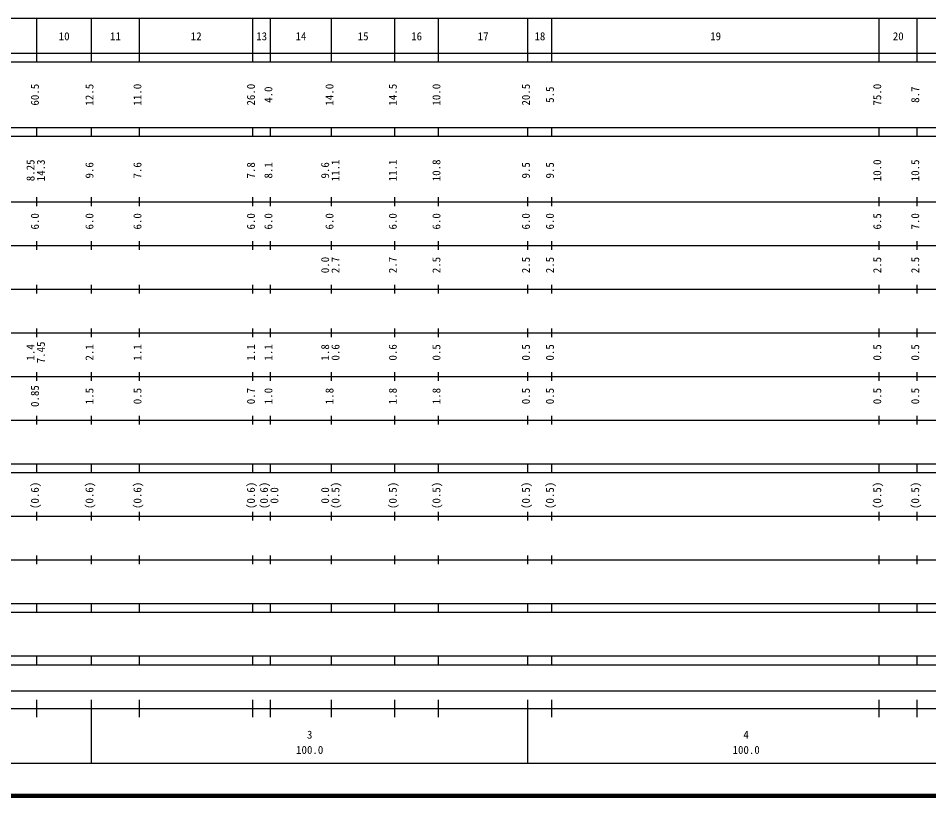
# Model space of a CAD drawing. Units: millimetres on the paper, enlarged 1000 times. Extents: x 40000 to 680000, y 20000 to 380000.
# Drawn here: x 251220 to 459850, y 20000 to 198000 of the extents above; entities that cross this region are included whole.
import ezdxf
from ezdxf.enums import TextEntityAlignment as Align

# ---------------------------------------------------------------- set-up
doc = ezdxf.new("R2010")
doc.units = ezdxf.units.MM
doc.header["$LTSCALE"] = 1000
doc.layers.add('M-TTL', color=2, linetype='Continuous', lineweight=140)
doc.layers.add('M-TTL-BAND', color=7, linetype='Continuous', lineweight=25)
doc.styles.add('ＭＳ ゴシック', font='')
doc.styles.get('ＭＳ ゴシック').set_extended_font_data('MS Gothic')

msp = doc.modelspace()

# ---------------------------------------------------------------- linework, layer by layer
at = {"layer": 'M-TTL'}
msp.add_line((40000, 20000), (680000, 20000), dxfattribs=at)
at = {"layer": 'M-TTL-BAND'}
for p, q in [((68000, 198000), (579000, 198000)), ((255500, 188000), (255500, 198000)), ((268000, 188000), (268000, 198000)), ((279000, 188000), (279000, 198000)), ((305000, 188000), (305000, 198000)), ((309000, 188000), (309000, 198000)), ((323000, 188000), (323000, 198000)), ((337500, 188000), (337500, 198000)), ((347500, 188000), (347500, 198000)), ((368000, 188000), (368000, 198000)), ((373500, 188000), (373500, 198000)), ((448500, 188000), (448500, 198000)), ((457200, 188000), (457200, 198000)), ((40000, 190000), (579000, 190000)), ((40000, 188000), (579000, 188000)), ((40000, 173000), (579000, 173000)), ((255500, 171000), (255500, 173000)), ((268000, 171000), (268000, 173000)), ((279000, 171000), (279000, 173000)), ((305000, 171000), (305000, 173000)), ((309000, 171000), (309000, 173000)), ((323000, 171000), (323000, 173000)), ((337500, 171000), (337500, 173000)), ((347500, 171000), (347500, 173000)), ((368000, 171000), (368000, 173000)), ((373500, 171000), (373500, 173000)), ((448500, 171000), (448500, 173000)), ((457200, 171000), (457200, 173000)), ((40000, 171000), (579000, 171000)), ((255500, 155000), (255500, 157000)), ((268000, 155000), (268000, 157000)), ((279000, 155000), (279000, 157000)), ((305000, 155000), (305000, 157000)), ((309000, 155000), (309000, 157000)), ((323000, 155000), (323000, 157000)), ((337500, 155000), (337500, 157000)), ((347500, 155000), (347500, 157000)), ((368000, 155000), (368000, 157000)), ((373500, 155000), (373500, 157000)), ((448500, 155000), (448500, 157000)), ((457200, 155000), (457200, 157000)), ((40000, 156000), (579000, 156000)), ((255500, 145000), (255500, 147000)), ((268000, 145000), (268000, 147000)), ((279000, 145000), (279000, 147000)), ((305000, 145000), (305000, 147000)), ((309000, 145000), (309000, 147000)), ((323000, 145000), (323000, 147000)), ((337500, 145000), (337500, 147000)), ((347500, 145000), (347500, 147000)), ((368000, 145000), (368000, 147000)), ((373500, 145000), (373500, 147000)), ((448500, 145000), (448500, 147000)), ((457200, 145000), (457200, 147000)), ((46000, 146000), (579000, 146000)), ((52000, 136000), (579000, 136000)), ((255500, 135000), (255500, 137000)), ((268000, 135000), (268000, 137000)), ((279000, 135000), (279000, 137000)), ((305000, 135000), (305000, 137000)), ((309000, 135000), (309000, 137000)), ((323000, 135000), (323000, 137000)), ((337500, 135000), (337500, 137000)), ((347500, 135000), (347500, 137000)), ((368000, 135000), (368000, 137000)), ((373500, 135000), (373500, 137000)), ((448500, 135000), (448500, 137000)), ((457200, 135000), (457200, 137000)), ((46000, 126000), (579000, 126000)), ((255500, 125000), (255500, 127000)), ((268000, 125000), (268000, 127000)), ((279000, 125000), (279000, 127000)), ((305000, 125000), (305000, 127000)), ((309000, 125000), (309000, 127000)), ((323000, 125000), (323000, 127000)), ((337500, 125000), (337500, 127000)), ((347500, 125000), (347500, 127000)), ((368000, 125000), (368000, 127000)), ((373500, 125000), (373500, 127000)), ((448500, 125000), (448500, 127000)), ((457200, 125000), (457200, 127000)), ((255500, 115000), (255500, 117000)), ((268000, 115000), (268000, 117000)), ((279000, 115000), (279000, 117000)), ((305000, 115000), (305000, 117000)), ((309000, 115000), (309000, 117000)), ((323000, 115000), (323000, 117000)), ((337500, 115000), (337500, 117000)), ((347500, 115000), (347500, 117000)), ((368000, 115000), (368000, 117000)), ((373500, 115000), (373500, 117000)), ((448500, 115000), (448500, 117000)), ((457200, 115000), (457200, 117000)), ((52000, 116000), (579000, 116000)), ((255500, 105000), (255500, 107000)), ((268000, 105000), (268000, 107000)), ((279000, 105000), (279000, 107000)), ((305000, 105000), (305000, 107000)), ((309000, 105000), (309000, 107000)), ((323000, 105000), (323000, 107000)), ((337500, 105000), (337500, 107000)), ((347500, 105000), (347500, 107000)), ((368000, 105000), (368000, 107000)), ((373500, 105000), (373500, 107000)), ((448500, 105000), (448500, 107000)), ((457200, 105000), (457200, 107000)), ((46000, 106000), (579000, 106000)), ((40000, 96000), (579000, 96000)), ((255500, 94000), (255500, 96000)), ((268000, 94000), (268000, 96000)), ((279000, 94000), (279000, 96000)), ((305000, 94000), (305000, 96000)), ((309000, 94000), (309000, 96000)), ((323000, 94000), (323000, 96000)), ((337500, 94000), (337500, 96000)), ((347500, 94000), (347500, 96000)), ((368000, 94000), (368000, 96000)), ((373500, 94000), (373500, 96000)), ((448500, 94000), (448500, 96000)), ((457200, 94000), (457200, 96000)), ((40000, 94000), (579000, 94000)), ((49000, 84000), (579000, 84000)), ((255500, 83000), (255500, 85000)), ((268000, 83000), (268000, 85000)), ((279000, 83000), (279000, 85000)), ((305000, 83000), (305000, 85000)), ((309000, 83000), (309000, 85000)), ((323000, 83000), (323000, 85000)), ((337500, 83000), (337500, 85000)), ((347500, 83000), (347500, 85000)), ((368000, 83000), (368000, 85000)), ((373500, 83000), (373500, 85000)), ((448500, 83000), (448500, 85000)), ((457200, 83000), (457200, 85000)), ((40000, 74000), (579000, 74000)), ((255500, 73000), (255500, 75000)), ((268000, 73000), (268000, 75000)), ((279000, 73000), (279000, 75000)), ((305000, 73000), (305000, 75000)), ((309000, 73000), (309000, 75000)), ((323000, 73000), (323000, 75000)), ((337500, 73000), (337500, 75000)), ((347500, 73000), (347500, 75000)), ((368000, 73000), (368000, 75000)), ((373500, 73000), (373500, 75000)), ((448500, 73000), (448500, 75000)), ((457200, 73000), (457200, 75000)), ((40000, 64000), (579000, 64000)), ((255500, 62000), (255500, 64000)), ((268000, 62000), (268000, 64000)), ((279000, 62000), (279000, 64000)), ((305000, 62000), (305000, 64000)), ((309000, 62000), (309000, 64000)), ((323000, 62000), (323000, 64000)), ((337500, 62000), (337500, 64000)), ((347500, 62000), (347500, 64000)), ((368000, 62000), (368000, 64000)), ((373500, 62000), (373500, 64000)), ((448500, 62000), (448500, 64000)), ((457200, 62000), (457200, 64000)), ((40000, 62000), (579000, 62000)), ((40000, 52000), (579000, 52000)), ((255500, 50000), (255500, 52000)), ((268000, 50000), (268000, 52000)), ((279000, 50000), (279000, 52000)), ((305000, 50000), (305000, 52000)), ((309000, 50000), (309000, 52000)), ((323000, 50000), (323000, 52000)), ((337500, 50000), (337500, 52000)), ((347500, 50000), (347500, 52000)), ((368000, 50000), (368000, 52000)), ((373500, 50000), (373500, 52000)), ((448500, 50000), (448500, 52000)), ((457200, 50000), (457200, 52000)), ((40000, 50000), (579000, 50000)), ((71000, 44000), (565000, 44000)), ((255500, 38000), (255500, 42000)), ((268000, 27500), (268000, 42000)), ((279000, 38000), (279000, 42000)), ((305000, 38000), (305000, 42000)), ((309000, 38000), (309000, 42000)), ((323000, 38000), (323000, 42000)), ((337500, 38000), (337500, 42000)), ((347500, 38000), (347500, 42000)), ((368000, 27500), (368000, 42000)), ((373500, 38000), (373500, 42000)), ((448500, 38000), (448500, 42000)), ((457200, 38000), (457200, 42000)), ((40000, 40000), (579000, 40000)), ((68000, 27500), (579000, 27500))]:
    msp.add_line(p, q, dxfattribs=at)

# ---------------------------------------------------------------- texts
at = {"layer": 'M-TTL-BAND', "style": 'ＭＳ ゴシック'}
for s, p in [('10', (261750, 192405)), ('11', (273500, 192405)), ('12', (292000, 192405)), ('13', (307000, 192405)), ('14', (316000, 192405)), ('15', (330250, 192405)), ('16', (342500, 192405)), ('17', (357750, 192405)), ('18', (370750, 192405)), ('19', (411000, 192405)), ('20', (452850, 192405)), ('3', (318000, 32523)), ('4', (418000, 32523)), ('100.0', (318000, 29033)), ('100.0', (418000, 29033))]:
    msp.add_text(s, height=1833, dxfattribs=at).set_placement(p, align=Align.BOTTOM_CENTER)
for s, p in [('60.5', (256500, 180500)), ('12.5', (269000, 180500)), ('11.0', (280000, 180500)), ('26.0', (306000, 180500)), ('4.0', (310000, 180500)), ('14.0', (324000, 180500)), ('14.5', (338500, 180500)), ('10.0', (348500, 180500)), ('20.5', (369000, 180500)), ('5.5', (374500, 180500)), ('75.0', (449500, 180500)), ('8.7', (458200, 180500)), ('8.25', (255500, 163174)), ('14.3', (257870, 163174)), ('9.6', (269000, 163174)), ('7.6', (280000, 163174)), ('7.8', (306000, 163174)), ('8.1', (310000, 163174)), ('9.6', (323000, 163174)), ('11.1', (325370, 163174)), ('11.1', (338500, 163174)), ('10.8', (348500, 163174)), ('9.5', (369000, 163174)), ('9.5', (374500, 163174)), ('10.0', (449500, 163174)), ('10.5', (458200, 163174)), ('6.0', (256500, 151500)), ('6.0', (269000, 151500)), ('6.0', (280000, 151500)), ('6.0', (306000, 151500)), ('6.0', (310000, 151500)), ('6.0', (324000, 151500)), ('6.0', (338500, 151500)), ('6.0', (348500, 151500)), ('6.0', (369000, 151500)), ('6.0', (374500, 151500)), ('6.5', (449500, 151500)), ('7.0', (458200, 151500)), ('0.0', (323000, 141500)), ('2.7', (325370, 141500)), ('2.7', (338500, 141500)), ('2.5', (348500, 141500)), ('2.5', (369000, 141500)), ('2.5', (374500, 141500)), ('2.5', (449500, 141500)), ('2.5', (458200, 141500)), ('1.4', (255500, 121500)), ('7.45', (257870, 121500)), ('2.1', (269000, 121500)), ('1.1', (280000, 121500)), ('1.1', (306000, 121500)), ('1.1', (310000, 121500)), ('1.8', (323000, 121500)), ('0.6', (325370, 121500)), ('0.6', (338500, 121500)), ('0.5', (348500, 121500)), ('0.5', (369000, 121500)), ('0.5', (374500, 121500)), ('0.5', (449500, 121500)), ('0.5', (458200, 121500)), ('0.85', (256500, 111500)), ('1.5', (269000, 111500)), ('0.5', (280000, 111500)), ('0.7', (306000, 111500)), ('1.0', (310000, 111500)), ('1.8', (324000, 111500)), ('1.8', (338500, 111500)), ('1.8', (348500, 111500)), ('0.5', (369000, 111500)), ('0.5', (374500, 111500)), ('0.5', (449500, 111500)), ('0.5', (458200, 111500)), ('(0.6)', (256500, 88764)), ('(0.6)', (269000, 88764)), ('(0.6)', (280000, 88764)), ('(0.6)', (306000, 88764)), ('(0.6)', (309000, 88764)), ('0.0', (311370, 88764)), ('0.0', (323000, 88764)), ('(0.5)', (325370, 88764)), ('(0.5)', (338500, 88764)), ('(0.5)', (348500, 88764)), ('(0.5)', (369000, 88764)), ('(0.5)', (374500, 88764)), ('(0.5)', (449500, 88764)), ('(0.5)', (458200, 88764))]:
    msp.add_text(s, height=1833, rotation=90, dxfattribs=at).set_placement(p, align=Align.BOTTOM_CENTER)

doc.saveas('drawing.dxf')
